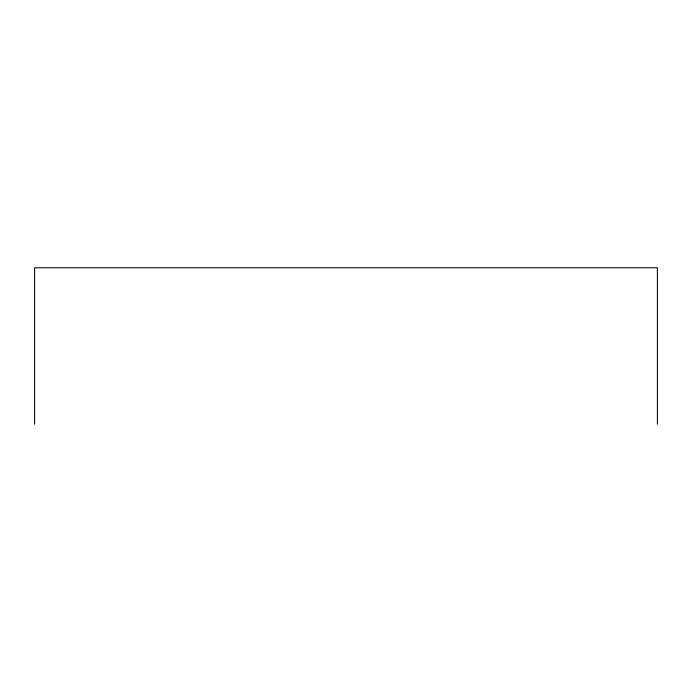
<?xml version="1.0" encoding="UTF-8"?>
<svg xmlns="http://www.w3.org/2000/svg" width="692" height="692" viewBox="0 0 692 692"><rect width="100%" height="100%" fill="white"/><g stroke="black" fill="none" stroke-linecap="round" stroke-linejoin="round"><path stroke-width="1.04" d="M657.4 424.222L657.4 267.778L34.6 267.778L34.6 424.222"/></g></svg>
